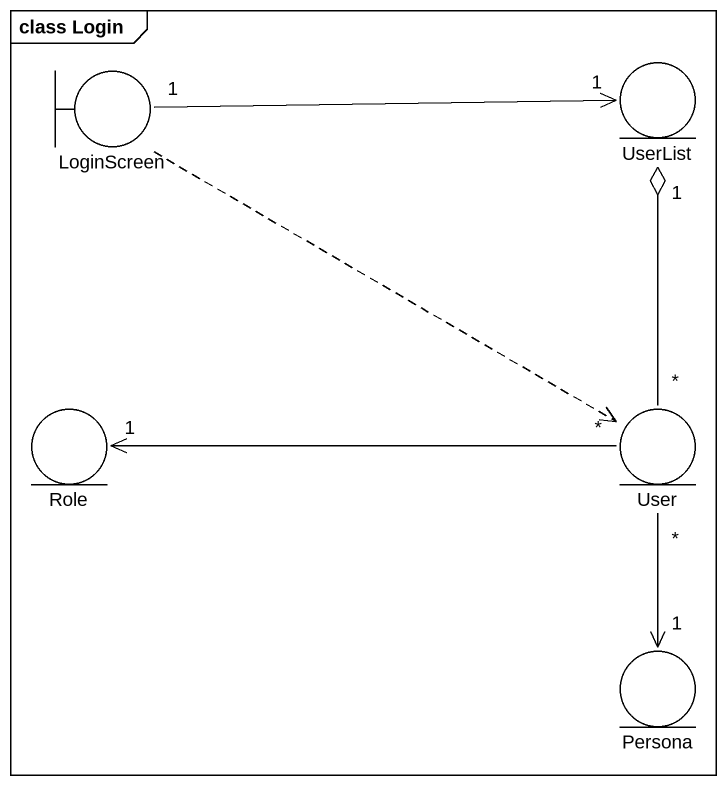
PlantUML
@startuml
mainframe class Login
boundary LoginScreen
entity UserList
entity Role
entity User
entity Persona
LoginScreen "1" -right-> "1" UserList
LoginScreen ..> User
User "*" -up-o "1" UserList
User "*" -left-> "1" Role
User "*" --> "1" Persona
@enduml
